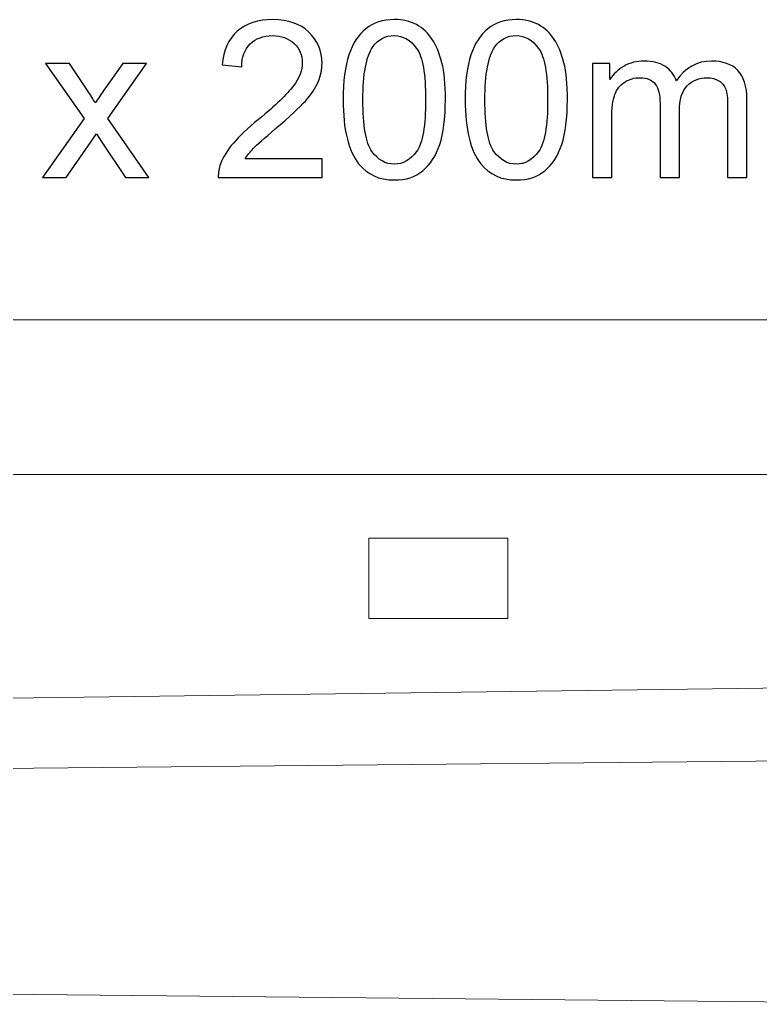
# Model space of a CAD drawing. Header units: centimetres. Extents: x -24 to 24.1, y -20.7 to 0.5.
# Drawn here: x -14.311 to -11.452, y -3.333 to 0.444 of the extents above; entities that cross this region are included whole.
import ezdxf

# ---------------------------------------------------------------- set-up
doc = ezdxf.new("R2010")
doc.units = ezdxf.units.CM
doc.header["$MEASUREMENT"] = 0
doc.layers.add('Layer 1', color=7, linetype='Continuous')

msp = doc.modelspace()

# ---------------------------------------------------------------- linework, layer by layer
at = {"layer": 'Layer 1', "color": 250, "lineweight": 9}
msp.add_lwpolyline([(-23.96322, -20.71493), (6.03678, -20.71493), (6.03678, -0.71493), (-23.96322, -0.71493), (-23.96322, -20.71493)], close=True, dxfattribs=at)
at = {"layer": 'Layer 1', "color": 250}
for points, knots in [([(-13.14319, -0.09332), (-13.14319, -0.09332), (-13.14319, -0.16444), (-13.14319, -0.16444), (-13.14319, -0.16444), (-13.14319, -0.16444), (-13.54452, -0.16444), (-13.54452, -0.16444), (-13.54452, -0.16444), (-13.54508, -0.14652), (-13.54212, -0.1293), (-13.53577, -0.11265), (-13.53577, -0.11265), (-13.52547, -0.08542), (-13.50896, -0.05847), (-13.48624, -0.03208), (-13.48624, -0.03208), (-13.46352, -0.00569), (-13.43106, 0.02479), (-13.38887, 0.05936), (-13.38887, 0.05936), (-13.32325, 0.11341), (-13.27866, 0.15617), (-13.25538, 0.18777), (-13.25538, 0.18777), (-13.23195, 0.21938), (-13.22024, 0.2493), (-13.22024, 0.27752), (-13.22024, 0.27752), (-13.22024, 0.30701), (-13.23083, 0.33185), (-13.25199, 0.35217), (-13.25199, 0.35217), (-13.27316, 0.37235), (-13.30082, 0.38251), (-13.33482, 0.38251), (-13.33482, 0.38251), (-13.37081, 0.38251), (-13.39959, 0.37178), (-13.42118, 0.35034), (-13.42118, 0.35034), (-13.44278, 0.32903), (-13.45364, 0.29939), (-13.45392, 0.26144), (-13.45392, 0.26144), (-13.45392, 0.26144), (-13.53012, 0.26906), (-13.53012, 0.26906), (-13.53012, 0.26906), (-13.5249, 0.32606), (-13.50515, 0.36953), (-13.471, 0.39944), (-13.471, 0.39944), (-13.43671, 0.42936), (-13.39085, 0.44432), (-13.33313, 0.44432), (-13.33313, 0.44432), (-13.27499, 0.44432), (-13.22885, 0.42823), (-13.19498, 0.39591), (-13.19498, 0.39591), (-13.16098, 0.3636), (-13.14404, 0.32352), (-13.14404, 0.27583), (-13.14404, 0.27583), (-13.14404, 0.25156), (-13.14898, 0.22771), (-13.159, 0.20428), (-13.159, 0.20428), (-13.16888, 0.18072), (-13.18539, 0.15602), (-13.20839, 0.13006), (-13.20839, 0.13006), (-13.23153, 0.10424), (-13.26977, 0.06854), (-13.32311, 0.02338), (-13.32311, 0.02338), (-13.36784, -0.01416), (-13.39663, -0.03956), (-13.40933, -0.05296), (-13.40933, -0.05296), (-13.42203, -0.06637), (-13.43247, -0.07977), (-13.4408, -0.09332), (-13.4408, -0.09332), (-13.4408, -0.09332), (-13.14319, -0.09332), (-13.14319, -0.09332)], [0, 0, 0, 0, 0.04347826, 0.04347826, 0.04347826, 0.04347826, 0.08695652, 0.08695652, 0.08695652, 0.08695652, 0.13043478, 0.13043478, 0.13043478, 0.13043478, 0.17391304, 0.17391304, 0.17391304, 0.17391304, 0.2173913, 0.2173913, 0.2173913, 0.2173913, 0.26086957, 0.26086957, 0.26086957, 0.26086957, 0.30434783, 0.30434783, 0.30434783, 0.30434783, 0.34782609, 0.34782609, 0.34782609, 0.34782609, 0.39130435, 0.39130435, 0.39130435, 0.39130435, 0.43478261, 0.43478261, 0.43478261, 0.43478261, 0.47826087, 0.47826087, 0.47826087, 0.47826087, 0.52173913, 0.52173913, 0.52173913, 0.52173913, 0.56521739, 0.56521739, 0.56521739, 0.56521739, 0.60869565, 0.60869565, 0.60869565, 0.60869565, 0.65217391, 0.65217391, 0.65217391, 0.65217391, 0.69565217, 0.69565217, 0.69565217, 0.69565217, 0.73913043, 0.73913043, 0.73913043, 0.73913043, 0.7826087, 0.7826087, 0.7826087, 0.7826087, 0.82608696, 0.82608696, 0.82608696, 0.82608696, 0.86956522, 0.86956522, 0.86956522, 0.86956522, 0.91304348, 0.91304348, 0.91304348, 0.91304348, 1, 1, 1, 1]), ([(-13.06262, 0.13472), (-13.06262, 0.20626), (-13.05528, 0.26412), (-13.04061, 0.30786), (-13.04061, 0.30786), (-13.02579, 0.35175), (-13.00392, 0.38547), (-12.97485, 0.40904), (-12.97485, 0.40904), (-12.94592, 0.4326), (-12.90937, 0.44432), (-12.86535, 0.44432), (-12.86535, 0.44432), (-12.83289, 0.44432), (-12.80439, 0.43782), (-12.77969, 0.4247), (-12.77969, 0.4247), (-12.75514, 0.41158), (-12.73482, 0.39267), (-12.71901, 0.36797), (-12.71901, 0.36797), (-12.70321, 0.34342), (-12.69079, 0.31336), (-12.68176, 0.27795), (-12.68176, 0.27795), (-12.67259, 0.24253), (-12.66807, 0.19469), (-12.66807, 0.13472), (-12.66807, 0.13472), (-12.66807, 0.0636), (-12.67541, 0.00602), (-12.68994, -0.03772), (-12.68994, -0.03772), (-12.70448, -0.08161), (-12.72635, -0.11533), (-12.75542, -0.13904), (-12.75542, -0.13904), (-12.78435, -0.16275), (-12.82104, -0.1746), (-12.86535, -0.1746), (-12.86535, -0.1746), (-12.92362, -0.1746), (-12.96949, -0.15386), (-13.00279, -0.11223), (-13.00279, -0.11223), (-13.04272, -0.06143), (-13.06262, 0.02084), (-13.06262, 0.13472)], [0, 0, 0, 0, 0.07692308, 0.07692308, 0.07692308, 0.07692308, 0.15384615, 0.15384615, 0.15384615, 0.15384615, 0.23076923, 0.23076923, 0.23076923, 0.23076923, 0.30769231, 0.30769231, 0.30769231, 0.30769231, 0.38461538, 0.38461538, 0.38461538, 0.38461538, 0.46153846, 0.46153846, 0.46153846, 0.46153846, 0.53846154, 0.53846154, 0.53846154, 0.53846154, 0.61538462, 0.61538462, 0.61538462, 0.61538462, 0.69230769, 0.69230769, 0.69230769, 0.69230769, 0.76923077, 0.76923077, 0.76923077, 0.76923077, 0.84615385, 0.84615385, 0.84615385, 0.84615385, 1, 1, 1, 1]), ([(-12.59173, 0.13472), (-12.59173, 0.20626), (-12.58439, 0.26412), (-12.56972, 0.30786), (-12.56972, 0.30786), (-12.5549, 0.35175), (-12.53303, 0.38547), (-12.50396, 0.40904), (-12.50396, 0.40904), (-12.47503, 0.4326), (-12.43848, 0.44432), (-12.39446, 0.44432), (-12.39446, 0.44432), (-12.362, 0.44432), (-12.3335, 0.43782), (-12.3088, 0.4247), (-12.3088, 0.4247), (-12.28425, 0.41158), (-12.26393, 0.39267), (-12.24812, 0.36797), (-12.24812, 0.36797), (-12.23232, 0.34342), (-12.2199, 0.31336), (-12.21087, 0.27795), (-12.21087, 0.27795), (-12.2017, 0.24253), (-12.19718, 0.19469), (-12.19718, 0.13472), (-12.19718, 0.13472), (-12.19718, 0.0636), (-12.20452, 0.00602), (-12.21905, -0.03772), (-12.21905, -0.03772), (-12.23359, -0.08161), (-12.25546, -0.11533), (-12.28453, -0.13904), (-12.28453, -0.13904), (-12.31346, -0.16275), (-12.35015, -0.1746), (-12.39446, -0.1746), (-12.39446, -0.1746), (-12.45273, -0.1746), (-12.4986, -0.15386), (-12.5319, -0.11223), (-12.5319, -0.11223), (-12.57183, -0.06143), (-12.59173, 0.02084), (-12.59173, 0.13472)], [0, 0, 0, 0, 0.07692308, 0.07692308, 0.07692308, 0.07692308, 0.15384615, 0.15384615, 0.15384615, 0.15384615, 0.23076923, 0.23076923, 0.23076923, 0.23076923, 0.30769231, 0.30769231, 0.30769231, 0.30769231, 0.38461538, 0.38461538, 0.38461538, 0.38461538, 0.46153846, 0.46153846, 0.46153846, 0.46153846, 0.53846154, 0.53846154, 0.53846154, 0.53846154, 0.61538462, 0.61538462, 0.61538462, 0.61538462, 0.69230769, 0.69230769, 0.69230769, 0.69230769, 0.76923077, 0.76923077, 0.76923077, 0.76923077, 0.84615385, 0.84615385, 0.84615385, 0.84615385, 1, 1, 1, 1]), ([(-12.98642, 0.13443), (-12.98642, 0.03467), (-12.97485, -0.03165), (-12.95156, -0.06439), (-12.95156, -0.06439), (-12.92828, -0.09727), (-12.89949, -0.11364), (-12.86535, -0.11364), (-12.86535, -0.11364), (-12.8312, -0.11364), (-12.80241, -0.09713), (-12.77913, -0.06425), (-12.77913, -0.06425), (-12.75584, -0.03123), (-12.74427, 0.03495), (-12.74427, 0.13443), (-12.74427, 0.13443), (-12.74427, 0.2342), (-12.75584, 0.30052), (-12.77913, 0.33326), (-12.77913, 0.33326), (-12.80227, 0.36614), (-12.83134, 0.38251), (-12.86619, 0.38251), (-12.86619, 0.38251), (-12.90034, 0.38251), (-12.92772, 0.36797), (-12.94818, 0.33905), (-12.94818, 0.33905), (-12.97372, 0.30222), (-12.98642, 0.23392), (-12.98642, 0.13443)], [0, 0, 0, 0, 0.11111111, 0.11111111, 0.11111111, 0.11111111, 0.22222222, 0.22222222, 0.22222222, 0.22222222, 0.33333333, 0.33333333, 0.33333333, 0.33333333, 0.44444444, 0.44444444, 0.44444444, 0.44444444, 0.55555556, 0.55555556, 0.55555556, 0.55555556, 0.66666667, 0.66666667, 0.66666667, 0.66666667, 0.77777778, 0.77777778, 0.77777778, 0.77777778, 1, 1, 1, 1]), ([(-12.51553, 0.13443), (-12.51553, 0.03467), (-12.50396, -0.03165), (-12.48067, -0.06439), (-12.48067, -0.06439), (-12.45739, -0.09727), (-12.4286, -0.11364), (-12.39446, -0.11364), (-12.39446, -0.11364), (-12.36031, -0.11364), (-12.33152, -0.09713), (-12.30824, -0.06425), (-12.30824, -0.06425), (-12.28495, -0.03123), (-12.27338, 0.03495), (-12.27338, 0.13443), (-12.27338, 0.13443), (-12.27338, 0.2342), (-12.28495, 0.30052), (-12.30824, 0.33326), (-12.30824, 0.33326), (-12.33138, 0.36614), (-12.36045, 0.38251), (-12.3953, 0.38251), (-12.3953, 0.38251), (-12.42945, 0.38251), (-12.45683, 0.36797), (-12.47729, 0.33905), (-12.47729, 0.33905), (-12.50283, 0.30222), (-12.51553, 0.23392), (-12.51553, 0.13443)], [0, 0, 0, 0, 0.11111111, 0.11111111, 0.11111111, 0.11111111, 0.22222222, 0.22222222, 0.22222222, 0.22222222, 0.33333333, 0.33333333, 0.33333333, 0.33333333, 0.44444444, 0.44444444, 0.44444444, 0.44444444, 0.55555556, 0.55555556, 0.55555556, 0.55555556, 0.66666667, 0.66666667, 0.66666667, 0.66666667, 0.77777778, 0.77777778, 0.77777778, 0.77777778, 1, 1, 1, 1]), ([(-14.22256, -0.16444), (-14.22256, -0.16444), (-14.06212, 0.06317), (-14.06212, 0.06317), (-14.06212, 0.06317), (-14.06212, 0.06317), (-14.21071, 0.27498), (-14.21071, 0.27498), (-14.21071, 0.27498), (-14.21071, 0.27498), (-14.11913, 0.27498), (-14.11913, 0.27498), (-14.11913, 0.27498), (-14.11913, 0.27498), (-14.0497, 0.17126), (-14.0497, 0.17126), (-14.0497, 0.17126), (-14.03686, 0.15179), (-14.0267, 0.13599), (-14.0195, 0.12357), (-14.0195, 0.12357), (-14.00694, 0.14121), (-13.99579, 0.15715), (-13.98577, 0.17141), (-13.98577, 0.17141), (-13.98577, 0.17141), (-13.91268, 0.27498), (-13.91268, 0.27498), (-13.91268, 0.27498), (-13.91268, 0.27498), (-13.82166, 0.27498), (-13.82166, 0.27498), (-13.82166, 0.27498), (-13.82166, 0.27498), (-13.9711, 0.06317), (-13.9711, 0.06317), (-13.9711, 0.06317), (-13.9711, 0.06317), (-13.81193, -0.16444), (-13.81193, -0.16444), (-13.81193, -0.16444), (-13.81193, -0.16444), (-13.90252, -0.16444), (-13.90252, -0.16444), (-13.90252, -0.16444), (-13.90252, -0.16444), (-13.99339, -0.02897), (-13.99339, -0.02897), (-13.99339, -0.02897), (-13.99339, -0.02897), (-14.01414, 0.00362), (-14.01414, 0.00362), (-14.01414, 0.00362), (-14.01414, 0.00362), (-14.13154, -0.16444), (-14.13154, -0.16444), (-14.13154, -0.16444), (-14.13154, -0.16444), (-14.22256, -0.16444), (-14.22256, -0.16444)], [0, 0, 0, 0, 0.0625, 0.0625, 0.0625, 0.0625, 0.125, 0.125, 0.125, 0.125, 0.1875, 0.1875, 0.1875, 0.1875, 0.25, 0.25, 0.25, 0.25, 0.3125, 0.3125, 0.3125, 0.3125, 0.375, 0.375, 0.375, 0.375, 0.4375, 0.4375, 0.4375, 0.4375, 0.5, 0.5, 0.5, 0.5, 0.5625, 0.5625, 0.5625, 0.5625, 0.625, 0.625, 0.625, 0.625, 0.6875, 0.6875, 0.6875, 0.6875, 0.75, 0.75, 0.75, 0.75, 0.8125, 0.8125, 0.8125, 0.8125, 0.875, 0.875, 0.875, 0.875, 1, 1, 1, 1]), ([(-12.10052, -0.16444), (-12.10052, -0.16444), (-12.10052, 0.27498), (-12.10052, 0.27498), (-12.10052, 0.27498), (-12.10052, 0.27498), (-12.03363, 0.27498), (-12.03363, 0.27498), (-12.03363, 0.27498), (-12.03363, 0.27498), (-12.03363, 0.21289), (-12.03363, 0.21289), (-12.03363, 0.21289), (-12.01995, 0.23434), (-12.0016, 0.2517), (-11.97874, 0.26468), (-11.97874, 0.26468), (-11.95588, 0.2778), (-11.92992, 0.2843), (-11.90071, 0.2843), (-11.90071, 0.2843), (-11.86825, 0.2843), (-11.84158, 0.27752), (-11.82084, 0.26412), (-11.82084, 0.26412), (-11.80009, 0.25057), (-11.78542, 0.2318), (-11.77695, 0.20753), (-11.77695, 0.20753), (-11.74196, 0.25875), (-11.69666, 0.2843), (-11.64078, 0.2843), (-11.64078, 0.2843), (-11.59703, 0.2843), (-11.56331, 0.2723), (-11.53988, 0.24817), (-11.53988, 0.24817), (-11.51632, 0.22404), (-11.50446, 0.18693), (-11.50446, 0.13683), (-11.50446, 0.13683), (-11.50446, 0.13683), (-11.50446, -0.16444), (-11.50446, -0.16444), (-11.50446, -0.16444), (-11.50446, -0.16444), (-11.57897, -0.16444), (-11.57897, -0.16444), (-11.57897, -0.16444), (-11.57897, -0.16444), (-11.57897, 0.11214), (-11.57897, 0.11214), (-11.57897, 0.11214), (-11.57897, 0.14177), (-11.58151, 0.16322), (-11.58631, 0.17634), (-11.58631, 0.17634), (-11.59111, 0.18947), (-11.59986, 0.19991), (-11.6127, 0.20795), (-11.6127, 0.20795), (-11.6254, 0.216), (-11.64035, 0.21995), (-11.65743, 0.21995), (-11.65743, 0.21995), (-11.68847, 0.21995), (-11.71416, 0.20965), (-11.73462, 0.18919), (-11.73462, 0.18919), (-11.75508, 0.16858), (-11.76524, 0.1357), (-11.76524, 0.09055), (-11.76524, 0.09055), (-11.76524, 0.09055), (-11.76524, -0.16444), (-11.76524, -0.16444), (-11.76524, -0.16444), (-11.76524, -0.16444), (-11.83975, -0.16444), (-11.83975, -0.16444), (-11.83975, -0.16444), (-11.83975, -0.16444), (-11.83975, 0.12075), (-11.83975, 0.12075), (-11.83975, 0.12075), (-11.83975, 0.15377), (-11.84581, 0.1786), (-11.85795, 0.19511), (-11.85795, 0.19511), (-11.87008, 0.21162), (-11.88998, 0.21995), (-11.9175, 0.21995), (-11.9175, 0.21995), (-11.93838, 0.21995), (-11.95771, 0.21444), (-11.97549, 0.20344), (-11.97549, 0.20344), (-11.99327, 0.19243), (-12.00612, 0.17634), (-12.01416, 0.15504), (-12.01416, 0.15504), (-12.02206, 0.13387), (-12.02601, 0.10325), (-12.02601, 0.06331), (-12.02601, 0.06331), (-12.02601, 0.06331), (-12.02601, -0.16444), (-12.02601, -0.16444), (-12.02601, -0.16444), (-12.02601, -0.16444), (-12.10052, -0.16444), (-12.10052, -0.16444)], [0, 0, 0, 0, 0.03448276, 0.03448276, 0.03448276, 0.03448276, 0.06896552, 0.06896552, 0.06896552, 0.06896552, 0.10344828, 0.10344828, 0.10344828, 0.10344828, 0.13793103, 0.13793103, 0.13793103, 0.13793103, 0.17241379, 0.17241379, 0.17241379, 0.17241379, 0.20689655, 0.20689655, 0.20689655, 0.20689655, 0.24137931, 0.24137931, 0.24137931, 0.24137931, 0.27586207, 0.27586207, 0.27586207, 0.27586207, 0.31034483, 0.31034483, 0.31034483, 0.31034483, 0.34482759, 0.34482759, 0.34482759, 0.34482759, 0.37931034, 0.37931034, 0.37931034, 0.37931034, 0.4137931, 0.4137931, 0.4137931, 0.4137931, 0.44827586, 0.44827586, 0.44827586, 0.44827586, 0.48275862, 0.48275862, 0.48275862, 0.48275862, 0.51724138, 0.51724138, 0.51724138, 0.51724138, 0.55172414, 0.55172414, 0.55172414, 0.55172414, 0.5862069, 0.5862069, 0.5862069, 0.5862069, 0.62068966, 0.62068966, 0.62068966, 0.62068966, 0.65517241, 0.65517241, 0.65517241, 0.65517241, 0.68965517, 0.68965517, 0.68965517, 0.68965517, 0.72413793, 0.72413793, 0.72413793, 0.72413793, 0.75862069, 0.75862069, 0.75862069, 0.75862069, 0.79310345, 0.79310345, 0.79310345, 0.79310345, 0.82758621, 0.82758621, 0.82758621, 0.82758621, 0.86206897, 0.86206897, 0.86206897, 0.86206897, 0.89655172, 0.89655172, 0.89655172, 0.89655172, 0.93103448, 0.93103448, 0.93103448, 0.93103448, 1, 1, 1, 1])]:
    msp.add_open_spline(points, degree=3, knots=knots, dxfattribs=at)
at = {"layer": 'Layer 1', "color": 250, "lineweight": 9}
for points, knots in [([(-21.1244, -1.38739), (-21.1244, -1.38739), (-21.1144, -1.38739), (-21.1144, -1.38739), (-21.1144, -1.38739), (-21.1144, -1.38739), (-18.23337, -1.32207), (-18.23337, -1.32207), (-18.23337, -1.32207), (-18.111, -1.3193), (-17.99089, -1.28848), (-17.88231, -1.23198), (-17.88231, -1.23198), (-17.71188, -1.14334), (-17.50931, -1.14165), (-17.33743, -1.22746), (-17.33743, -1.22746), (-17.22646, -1.28285), (-17.10414, -1.31169), (-16.98012, -1.31169), (-16.98012, -1.31169), (-16.98012, -1.31169), (-9.60558, -1.31169), (-9.60558, -1.31169), (-9.60558, -1.31169), (-9.3857, -1.31169), (-9.20704, -1.48916), (-9.20559, -1.70904), (-9.20559, -1.70904), (-9.20415, -1.92894), (-9.38045, -2.10876), (-9.60032, -2.11165), (-9.60032, -2.11165), (-9.60032, -2.11165), (-16.97422, -2.20862), (-16.97422, -2.20862), (-16.97422, -2.20862), (-17.09823, -2.21025), (-17.22017, -2.2407), (-17.33039, -2.29754), (-17.33039, -2.29754), (-17.33039, -2.29754), (-17.32464, -2.30388), (-17.32464, -2.30388), (-17.32464, -2.30388), (-17.49624, -2.39026), (-17.69882, -2.38921), (-17.86953, -2.30111), (-17.86953, -2.30111), (-17.86953, -2.30111), (-17.87528, -2.30016), (-17.87528, -2.30016), (-17.87528, -2.30016), (-17.9846, -2.24511), (-18.1051, -2.21588), (-18.2275, -2.21471), (-18.2275, -2.21471), (-18.2275, -2.21471), (-21.10914, -2.18727), (-21.10914, -2.18727), (-21.10914, -2.18727), (-21.10914, -2.18727), (-21.11914, -2.18727), (-21.11914, -2.18727), (-21.11914, -2.18727), (-21.33754, -2.1852), (-21.51389, -2.00833), (-21.51533, -1.78993), (-21.51533, -1.78993), (-21.51676, -1.57153), (-21.34275, -1.39235), (-21.1244, -1.38739)], [0, 0, 0, 0, 0.05263158, 0.05263158, 0.05263158, 0.05263158, 0.10526316, 0.10526316, 0.10526316, 0.10526316, 0.15789474, 0.15789474, 0.15789474, 0.15789474, 0.21052632, 0.21052632, 0.21052632, 0.21052632, 0.26315789, 0.26315789, 0.26315789, 0.26315789, 0.31578947, 0.31578947, 0.31578947, 0.31578947, 0.36842105, 0.36842105, 0.36842105, 0.36842105, 0.42105263, 0.42105263, 0.42105263, 0.42105263, 0.47368421, 0.47368421, 0.47368421, 0.47368421, 0.52631579, 0.52631579, 0.52631579, 0.52631579, 0.57894737, 0.57894737, 0.57894737, 0.57894737, 0.63157895, 0.63157895, 0.63157895, 0.63157895, 0.68421053, 0.68421053, 0.68421053, 0.68421053, 0.73684211, 0.73684211, 0.73684211, 0.73684211, 0.78947368, 0.78947368, 0.78947368, 0.78947368, 0.84210526, 0.84210526, 0.84210526, 0.84210526, 0.89473684, 0.89473684, 0.89473684, 0.89473684, 1, 1, 1, 1]), ([(-12.42662, -1.5567), (-12.42662, -1.5567), (-12.96395, -1.5567), (-12.96395, -1.5567), (-12.96395, -1.5567), (-12.96395, -1.5567), (-12.96395, -1.86666), (-12.96395, -1.86666), (-12.96395, -1.86666), (-12.96395, -1.86666), (-12.42662, -1.86666), (-12.42662, -1.86666), (-12.42662, -1.86666), (-12.42662, -1.86666), (-12.42662, -1.5567), (-12.42662, -1.5567)], [0, 0, 0, 0, 0.2, 0.2, 0.2, 0.2, 0.4, 0.4, 0.4, 0.4, 0.6, 0.6, 0.6, 0.6, 1, 1, 1, 1]), ([(-10.20707, -2.33619), (-9.95517, -2.2209), (-9.65708, -2.29302), (-9.48578, -2.51073), (-9.48578, -2.51073), (-9.31448, -2.72846), (-9.31451, -3.03516), (-9.48585, -3.25284), (-9.48585, -3.25284), (-9.6572, -3.47053), (-9.9553, -3.54262), (-10.20716, -3.42727), (-10.20716, -3.42727), (-10.30926, -3.38051), (-10.43006, -3.35566), (-10.54234, -3.35455), (-10.54234, -3.35455), (-10.54234, -3.35455), (-17.9713, -3.2809), (-17.9713, -3.2809), (-17.9713, -3.2809), (-18.19066, -3.27873), (-18.36735, -3.10027), (-18.36733, -2.88088), (-18.36733, -2.88088), (-18.3673, -2.6615), (-18.1906, -2.48308), (-17.97123, -2.48094), (-17.97123, -2.48094), (-17.97123, -2.48094), (-10.54225, -2.40865), (-10.54225, -2.40865), (-10.54225, -2.40865), (-10.42997, -2.40756), (-10.30917, -2.38293), (-10.20707, -2.33619)], [0, 0, 0, 0, 0.1, 0.1, 0.1, 0.1, 0.2, 0.2, 0.2, 0.2, 0.3, 0.3, 0.3, 0.3, 0.4, 0.4, 0.4, 0.4, 0.5, 0.5, 0.5, 0.5, 0.6, 0.6, 0.6, 0.6, 0.7, 0.7, 0.7, 0.7, 0.8, 0.8, 0.8, 0.8, 1, 1, 1, 1])]:
    msp.add_open_spline(points, degree=3, knots=knots, dxfattribs=at)

doc.saveas('drawing.dxf')
